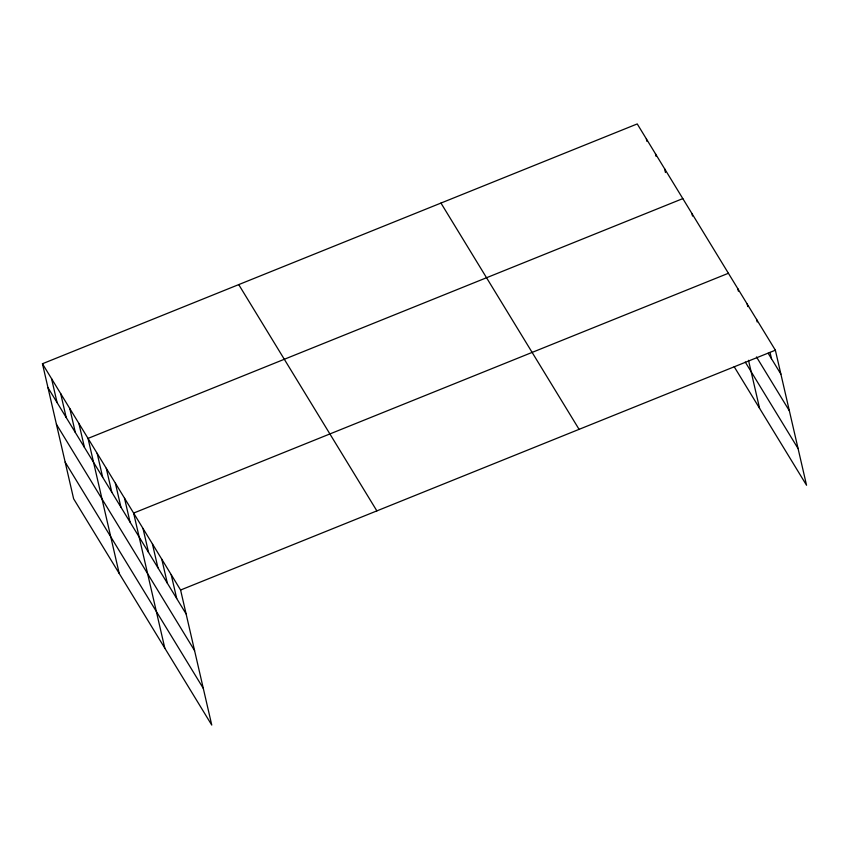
<?xml version="1.0" encoding="UTF-8"?>
<svg xmlns="http://www.w3.org/2000/svg" width="849" height="849" viewBox="0 0 849 849"><rect width="100%" height="100%" fill="white"/><g stroke="black" fill="none" stroke-linecap="round" stroke-linejoin="round"><path stroke-width="1.27" d="M42.45 363.743L180.593 590.023L211.762 725.067L73.63 498.798L42.45 363.743L637.238 123.933L775.37 350.202L806.55 485.257L734.183 366.715M682.819 198.602L88.031 438.413L119.21 573.468M728.4 273.272L133.622 513.083L164.802 648.137M180.593 590.023L775.37 350.202M768.143 353.237L780.889 374.122M756.48 356.941L789.358 410.789M745.252 362.045L798.081 448.58M440.96 203.07L579.092 429.35M238.728 284.606L376.871 510.886M47.969 387.653L186.111 613.933M56.437 424.33L194.58 650.61M65.161 462.121L203.304 688.39M770.043 352.441L771.497 358.734M756.586 319.436L757.17 321.951M747.194 304.048L747.767 306.563M737.802 288.66L738.375 291.175M748.5 360.305L759.579 408.316M691.935 213.534L692.519 216.049M664.587 168.728L665.457 172.506M655.47 153.796L656.044 156.312M646.354 138.865L646.927 141.38M171.19 574.635L176.719 598.545M161.798 559.247L167.327 583.157M152.406 543.859L157.925 567.769M143.014 528.471L148.533 552.391M124.506 498.151L130.024 522.061M115.39 483.219L120.908 507.129M106.274 468.287L111.792 492.197M97.157 453.355L102.676 477.265M78.915 423.481L84.444 447.391M69.798 408.549L75.317 432.459M60.682 393.618L66.201 417.528M51.566 378.675L57.085 402.596"/></g></svg>
